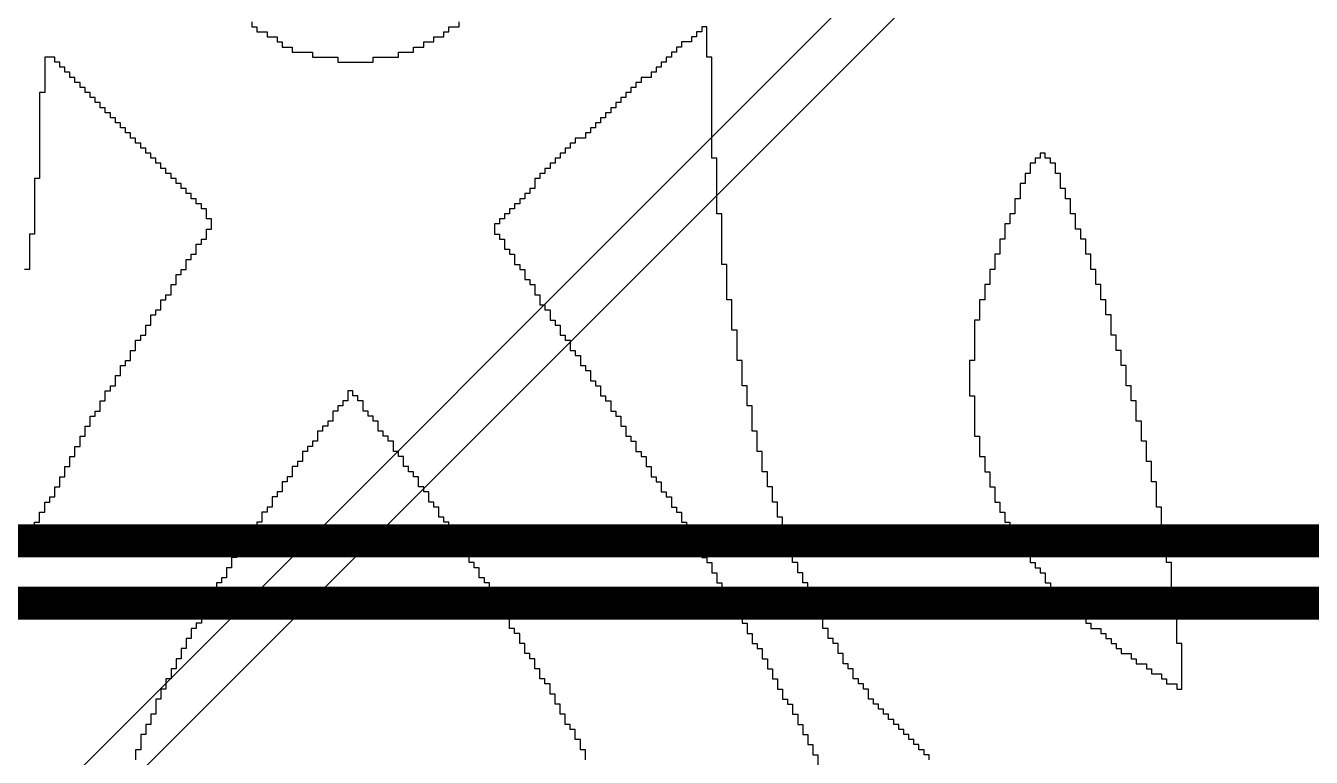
# Model space of a CAD drawing. Header units: inches. Extents: x 0 to 110, y 0 to 95.
# Drawn here: x 42.49 to 48.36, y 76.3 to 79.64 of the extents above; entities that cross this region are included whole.
import ezdxf

# ---------------------------------------------------------------- set-up
doc = ezdxf.new("R2010")
doc.units = ezdxf.units.IN
for name, color, linetype in [('Bottom Layer', 5, 'Continuous'), ('Int1', 16, 'Continuous'), ('Top Overlay', 2, 'Continuous')]:
    doc.layers.add(name, color=color, linetype=linetype)

msp = doc.modelspace()

# ---------------------------------------------------------------- linework, layer by layer
at = {"layer": 'Bottom Layer'}
for points in [[(24.6158, 77.2842, 0.15, 0.15, 0), (52.7158, 77.2842, 0.15, 0.15, 0)], [(24.4981, 77, 0.15, 0.15, 0), (52.5981, 77, 0.15, 0.15, 0)]]:
    msp.add_lwpolyline(points, format="xyseb", dxfattribs=at)
at = {"layer": 'Int1'}
for p, q in [((51.5, 85), (42.5, 76)), ((42.7039, 75.9155), (51.5845, 84.7961))]:
    msp.add_line(p, q, dxfattribs=at)
at = {"layer": 'Top Overlay'}
for p, q in [((43.5269, 79.6538), (43.5269, 79.6308)), ((43.5269, 79.6308), (43.55, 79.6308)), ((43.55, 79.6308), (43.55, 79.6077)), ((43.55, 79.6077), (43.5962, 79.6077)), ((43.5962, 79.6077), (43.5962, 79.5846)), ((44.4038, 79.5846), (44.4038, 79.6077)), ((44.4038, 79.6077), (44.4269, 79.6077)), ((44.4269, 79.6077), (44.4269, 79.6308)), ((44.4269, 79.6308), (44.4731, 79.6308)), ((44.4731, 79.6308), (44.4731, 79.6538)), ((45.5808, 79.6077), (45.5577, 79.6077)), ((45.5577, 79.6077), (45.5577, 79.5846)), ((45.6038, 79.6308), (45.5808, 79.6308)), ((45.5808, 79.6308), (45.5808, 79.6077)), ((45.6038, 79.4923), (45.6038, 79.6308)), ((43.5962, 79.5846), (43.6423, 79.5846)), ((43.6423, 79.5846), (43.6423, 79.5615)), ((43.6423, 79.5615), (43.6654, 79.5615)), ((43.6654, 79.5615), (43.6654, 79.5385)), ((44.3115, 79.5385), (44.3115, 79.5615)), ((44.3115, 79.5615), (44.3577, 79.5615)), ((44.3577, 79.5615), (44.3577, 79.5846)), ((44.3577, 79.5846), (44.4038, 79.5846)), ((45.5346, 79.5615), (45.4885, 79.5615)), ((45.4885, 79.5615), (45.4885, 79.5385)), ((45.5577, 79.5846), (45.5346, 79.5846)), ((45.5346, 79.5846), (45.5346, 79.5615)), ((42.6269, 79.4923), (42.5808, 79.4923)), ((42.5808, 79.4923), (42.5808, 79.3308)), ((42.6269, 79.4692), (42.6269, 79.4923)), ((43.6654, 79.5385), (43.7115, 79.5385)), ((43.7115, 79.5385), (43.7115, 79.5154)), ((43.7115, 79.5154), (43.8038, 79.5154)), ((43.8038, 79.5154), (43.8038, 79.4923)), ((43.8038, 79.4923), (43.9192, 79.4923)), ((43.9192, 79.4923), (43.9192, 79.4692)), ((44.0808, 79.4692), (44.0808, 79.4923)), ((44.0808, 79.4923), (44.1962, 79.4923)), ((44.1962, 79.4923), (44.1962, 79.5154)), ((44.1962, 79.5154), (44.2654, 79.5154)), ((44.2654, 79.5154), (44.2654, 79.5385)), ((44.2654, 79.5385), (44.3115, 79.5385)), ((45.4423, 79.4923), (45.4192, 79.4923)), ((45.4192, 79.4923), (45.4192, 79.4692)), ((45.4654, 79.5154), (45.4423, 79.5154)), ((45.4423, 79.5154), (45.4423, 79.4923)), ((45.4885, 79.5385), (45.4654, 79.5385)), ((45.4654, 79.5385), (45.4654, 79.5154)), ((45.6269, 79.4923), (45.6038, 79.4923)), ((45.6269, 79.0308), (45.6269, 79.4923)), ((42.65, 79.4692), (42.6269, 79.4692)), ((42.65, 79.4462), (42.65, 79.4692)), ((42.6731, 79.4462), (42.65, 79.4462)), ((42.6731, 79.4231), (42.6731, 79.4462)), ((43.9192, 79.4692), (44.0808, 79.4692)), ((45.3962, 79.4462), (45.3731, 79.4462)), ((45.3731, 79.4462), (45.3731, 79.4231)), ((45.4192, 79.4692), (45.3962, 79.4692)), ((45.3962, 79.4692), (45.3962, 79.4462)), ((42.6962, 79.4231), (42.6731, 79.4231)), ((42.6962, 79.4), (42.6962, 79.4231)), ((42.7192, 79.4), (42.6962, 79.4)), ((42.7192, 79.3769), (42.7192, 79.4)), ((42.7423, 79.3769), (42.7192, 79.3769)), ((42.7423, 79.3538), (42.7423, 79.3769)), ((45.3038, 79.3769), (45.2808, 79.3769)), ((45.2808, 79.3769), (45.2808, 79.3538)), ((45.35, 79.4), (45.3038, 79.4)), ((45.3038, 79.4), (45.3038, 79.3769)), ((45.3731, 79.4231), (45.35, 79.4231)), ((45.35, 79.4231), (45.35, 79.4)), ((42.5808, 79.3308), (42.5577, 79.3308)), ((42.5577, 79.3308), (42.5577, 78.9385)), ((42.7654, 79.3538), (42.7423, 79.3538)), ((42.7654, 79.3308), (42.7654, 79.3538)), ((42.7885, 79.3308), (42.7654, 79.3308)), ((42.7885, 79.3077), (42.7885, 79.3308)), ((42.8115, 79.3077), (42.7885, 79.3077)), ((42.8115, 79.2846), (42.8115, 79.3077)), ((45.2346, 79.3077), (45.2115, 79.3077)), ((45.2115, 79.3077), (45.2115, 79.2846)), ((45.2577, 79.3308), (45.2346, 79.3308)), ((45.2346, 79.3308), (45.2346, 79.3077)), ((45.2808, 79.3538), (45.2577, 79.3538)), ((45.2577, 79.3538), (45.2577, 79.3308)), ((42.8346, 79.2846), (42.8115, 79.2846)), ((42.8346, 79.2615), (42.8346, 79.2846)), ((42.8577, 79.2615), (42.8346, 79.2615)), ((42.8577, 79.2385), (42.8577, 79.2615)), ((45.1885, 79.2615), (45.1654, 79.2615)), ((45.1654, 79.2615), (45.1654, 79.2385)), ((45.2115, 79.2846), (45.1885, 79.2846)), ((45.1885, 79.2846), (45.1885, 79.2615)), ((42.8808, 79.2385), (42.8577, 79.2385)), ((42.8808, 79.2154), (42.8808, 79.2385)), ((42.9038, 79.2154), (42.8808, 79.2154)), ((42.9038, 79.1923), (42.9038, 79.2154)), ((42.9269, 79.1923), (42.9038, 79.1923)), ((42.9269, 79.1692), (42.9269, 79.1923)), ((45.1192, 79.1923), (45.0962, 79.1923)), ((45.0962, 79.1923), (45.0962, 79.1692)), ((45.1423, 79.2154), (45.1192, 79.2154)), ((45.1192, 79.2154), (45.1192, 79.1923)), ((45.1654, 79.2385), (45.1423, 79.2385)), ((45.1423, 79.2385), (45.1423, 79.2154)), ((42.95, 79.1692), (42.9269, 79.1692)), ((42.95, 79.1462), (42.95, 79.1692)), ((42.9731, 79.1462), (42.95, 79.1462)), ((42.9731, 79.1231), (42.9731, 79.1462)), ((45.0731, 79.1462), (45.05, 79.1462)), ((45.05, 79.1462), (45.05, 79.1231)), ((45.0962, 79.1692), (45.0731, 79.1692)), ((45.0731, 79.1692), (45.0731, 79.1462)), ((42.9962, 79.1231), (42.9731, 79.1231)), ((42.9962, 79.1), (42.9962, 79.1231)), ((43.0192, 79.1), (42.9962, 79.1)), ((43.0192, 79.0769), (43.0192, 79.1)), ((43.0423, 79.0769), (43.0192, 79.0769)), ((43.0423, 79.0538), (43.0423, 79.0769)), ((44.9808, 79.0769), (44.9577, 79.0769)), ((44.9577, 79.0769), (44.9577, 79.0538)), ((45.0038, 79.1), (44.9808, 79.1)), ((44.9808, 79.1), (44.9808, 79.0769)), ((45.05, 79.1231), (45.0038, 79.1231)), ((45.0038, 79.1231), (45.0038, 79.1)), ((43.0654, 79.0538), (43.0423, 79.0538)), ((43.0654, 79.0308), (43.0654, 79.0538)), ((43.0885, 79.0308), (43.0654, 79.0308)), ((43.0885, 79.0077), (43.0885, 79.0308)), ((44.9346, 79.0308), (44.9115, 79.0308)), ((44.9115, 79.0308), (44.9115, 79.0077)), ((44.9577, 79.0538), (44.9346, 79.0538)), ((44.9346, 79.0538), (44.9346, 79.0308)), ((45.65, 79.0308), (45.6269, 79.0308)), ((45.65, 78.7769), (45.65, 79.0308)), ((47.1269, 79.0308), (47.1038, 79.0308)), ((47.1038, 79.0308), (47.1038, 79.0077)), ((47.15, 79.0538), (47.1269, 79.0538)), ((47.1269, 79.0538), (47.1269, 79.0308)), ((47.15, 79.0308), (47.15, 79.0538)), ((47.1731, 79.0308), (47.15, 79.0308)), ((47.1731, 79.0077), (47.1731, 79.0308)), ((43.1115, 79.0077), (43.0885, 79.0077)), ((43.1115, 78.9846), (43.1115, 79.0077)), ((43.1346, 78.9846), (43.1115, 78.9846)), ((43.1346, 78.9615), (43.1346, 78.9846)), ((43.1577, 78.9615), (43.1346, 78.9615)), ((43.1577, 78.9385), (43.1577, 78.9615)), ((44.8654, 78.9615), (44.8423, 78.9615)), ((44.8423, 78.9615), (44.8423, 78.9385)), ((44.8885, 78.9846), (44.8654, 78.9846)), ((44.8654, 78.9846), (44.8654, 78.9615)), ((44.9115, 79.0077), (44.8885, 79.0077)), ((44.8885, 79.0077), (44.8885, 78.9846)), ((47.0808, 78.9615), (47.0577, 78.9615)), ((47.0577, 78.9615), (47.0577, 78.9154)), ((47.1038, 79.0077), (47.0808, 79.0077)), ((47.0808, 79.0077), (47.0808, 78.9615)), ((47.1962, 79.0077), (47.1731, 79.0077)), ((47.1962, 78.9615), (47.1962, 79.0077)), ((47.2192, 78.9615), (47.1962, 78.9615)), ((47.2192, 78.8923), (47.2192, 78.9615)), ((42.5577, 78.9385), (42.5346, 78.9385)), ((42.5346, 78.9385), (42.5346, 78.6846)), ((43.1808, 78.9385), (43.1577, 78.9385)), ((43.1808, 78.9154), (43.1808, 78.9385)), ((43.2038, 78.9154), (43.1808, 78.9154)), ((43.2038, 78.8923), (43.2038, 78.9154)), ((44.8423, 78.9385), (44.8192, 78.9385)), ((44.8192, 78.9385), (44.8192, 78.8923)), ((47.0577, 78.9154), (47.0346, 78.9154)), ((47.0346, 78.9154), (47.0346, 78.8462)), ((43.2269, 78.8923), (43.2038, 78.8923)), ((43.2269, 78.8692), (43.2269, 78.8923)), ((43.25, 78.8692), (43.2269, 78.8692)), ((43.25, 78.8462), (43.25, 78.8692)), ((43.2731, 78.8462), (43.25, 78.8462)), ((43.2731, 78.8231), (43.2731, 78.8462)), ((44.7731, 78.8462), (44.75, 78.8462)), ((44.75, 78.8462), (44.75, 78.8231)), ((44.7962, 78.8692), (44.7731, 78.8692)), ((44.7731, 78.8692), (44.7731, 78.8462)), ((44.8192, 78.8923), (44.7962, 78.8923)), ((44.7962, 78.8923), (44.7962, 78.8692)), ((47.0346, 78.8462), (47.0115, 78.8462)), ((47.0115, 78.8462), (47.0115, 78.7769)), ((47.2423, 78.8923), (47.2192, 78.8923)), ((47.2423, 78.8462), (47.2423, 78.8923)), ((47.2654, 78.8462), (47.2423, 78.8462)), ((47.2654, 78.7769), (47.2654, 78.8462)), ((43.2962, 78.8231), (43.2731, 78.8231)), ((43.2962, 78.8), (43.2962, 78.8231)), ((43.3192, 78.8), (43.2962, 78.8)), ((43.3192, 78.7538), (43.3192, 78.8)), ((44.7269, 78.8), (44.7038, 78.8)), ((44.7038, 78.8), (44.7038, 78.7769)), ((44.75, 78.8231), (44.7269, 78.8231)), ((44.7269, 78.8231), (44.7269, 78.8)), ((43.3423, 78.7538), (43.3192, 78.7538)), ((43.3423, 78.7077), (43.3423, 78.7538)), ((44.6577, 78.7308), (44.6346, 78.7308)), ((44.6346, 78.7308), (44.6346, 78.6846)), ((44.6808, 78.7538), (44.6577, 78.7538)), ((44.6577, 78.7538), (44.6577, 78.7308)), ((44.7038, 78.7769), (44.6808, 78.7769)), ((44.6808, 78.7769), (44.6808, 78.7538)), ((45.6731, 78.7769), (45.65, 78.7769)), ((45.6731, 78.5462), (45.6731, 78.7769)), ((46.9885, 78.7308), (46.9654, 78.7308)), ((46.9654, 78.7308), (46.9654, 78.6615)), ((47.0115, 78.7769), (46.9885, 78.7769)), ((46.9885, 78.7769), (46.9885, 78.7308)), ((47.2885, 78.7769), (47.2654, 78.7769)), ((47.2885, 78.7077), (47.2885, 78.7769)), ((42.5346, 78.6846), (42.5115, 78.6846)), ((42.5115, 78.6846), (42.5115, 78.5231)), ((43.2962, 78.6385), (43.2962, 78.6615)), ((43.2962, 78.6615), (43.3192, 78.6615)), ((43.3192, 78.6615), (43.3192, 78.7077)), ((43.3192, 78.7077), (43.3423, 78.7077)), ((44.6346, 78.6846), (44.6577, 78.6846)), ((44.6577, 78.6846), (44.6577, 78.6615)), ((44.6577, 78.6615), (44.6808, 78.6615)), ((44.6808, 78.6615), (44.6808, 78.6154)), ((46.9654, 78.6615), (46.9423, 78.6615)), ((46.9423, 78.6615), (46.9423, 78.5923)), ((47.3115, 78.7077), (47.2885, 78.7077)), ((47.3115, 78.6615), (47.3115, 78.7077)), ((47.3346, 78.6615), (47.3115, 78.6615)), ((47.3346, 78.5923), (47.3346, 78.6615)), ((43.2731, 78.5923), (43.2731, 78.6385)), ((43.2731, 78.6385), (43.2962, 78.6385)), ((44.6808, 78.6154), (44.7038, 78.6154)), ((44.7038, 78.6154), (44.7038, 78.5923)), ((43.2269, 78.5231), (43.2269, 78.5692)), ((43.2269, 78.5692), (43.25, 78.5692)), ((43.25, 78.5692), (43.25, 78.5923)), ((43.25, 78.5923), (43.2731, 78.5923)), ((44.7038, 78.5923), (44.7269, 78.5923)), ((44.7269, 78.5923), (44.7269, 78.5462)), ((44.7269, 78.5462), (44.75, 78.5462)), ((44.75, 78.5462), (44.75, 78.5231)), ((45.6962, 78.5462), (45.6731, 78.5462)), ((45.6962, 78.3846), (45.6962, 78.5462)), ((46.9423, 78.5923), (46.9192, 78.5923)), ((46.9192, 78.5923), (46.9192, 78.5231)), ((47.3577, 78.5923), (47.3346, 78.5923)), ((47.3577, 78.5231), (47.3577, 78.5923)), ((42.5115, 78.5231), (42.4885, 78.5231)), ((43.1808, 78.4538), (43.1808, 78.5)), ((43.1808, 78.5), (43.2038, 78.5)), ((43.2038, 78.5), (43.2038, 78.5231)), ((43.2038, 78.5231), (43.2269, 78.5231)), ((44.75, 78.5231), (44.7731, 78.5231)), ((44.7731, 78.5231), (44.7731, 78.4769)), ((46.9192, 78.5231), (46.8962, 78.5231)), ((46.8962, 78.5231), (46.8962, 78.4538)), ((47.3808, 78.5231), (47.3577, 78.5231)), ((47.3808, 78.4538), (47.3808, 78.5231)), ((43.1577, 78.4077), (43.1577, 78.4538)), ((43.1577, 78.4538), (43.1808, 78.4538)), ((44.7731, 78.4769), (44.7962, 78.4769)), ((44.7962, 78.4769), (44.7962, 78.4538)), ((44.7962, 78.4538), (44.8192, 78.4538)), ((44.8192, 78.4538), (44.8192, 78.4077)), ((46.8962, 78.4538), (46.8731, 78.4538)), ((46.8731, 78.4538), (46.8731, 78.3846)), ((47.4038, 78.4538), (47.3808, 78.4538)), ((47.4038, 78.3846), (47.4038, 78.4538)), ((43.1115, 78.3385), (43.1115, 78.3846)), ((43.1115, 78.3846), (43.1346, 78.3846)), ((43.1346, 78.3846), (43.1346, 78.4077)), ((43.1346, 78.4077), (43.1577, 78.4077)), ((44.8192, 78.4077), (44.8423, 78.4077)), ((44.8423, 78.4077), (44.8423, 78.3615)), ((45.7192, 78.3846), (45.6962, 78.3846)), ((45.7192, 78.2462), (45.7192, 78.3846)), ((46.8731, 78.3846), (46.85, 78.3846)), ((46.85, 78.3846), (46.85, 78.2923)), ((47.4269, 78.3846), (47.4038, 78.3846)), ((47.4269, 78.3154), (47.4269, 78.3846)), ((43.0654, 78.2692), (43.0654, 78.3154)), ((43.0654, 78.3154), (43.0885, 78.3154)), ((43.0885, 78.3154), (43.0885, 78.3385)), ((43.0885, 78.3385), (43.1115, 78.3385)), ((44.8423, 78.3615), (44.8654, 78.3615)), ((44.8654, 78.3615), (44.8654, 78.3385)), ((44.8654, 78.3385), (44.8885, 78.3385)), ((44.8885, 78.3385), (44.8885, 78.2923)), ((47.45, 78.3154), (47.4269, 78.3154)), ((47.45, 78.2231), (47.45, 78.3154)), ((43.0423, 78.2231), (43.0423, 78.2692)), ((43.0423, 78.2692), (43.0654, 78.2692)), ((44.8885, 78.2923), (44.9115, 78.2923)), ((44.9115, 78.2923), (44.9115, 78.2692)), ((44.9115, 78.2692), (44.9346, 78.2692)), ((44.9346, 78.2692), (44.9346, 78.2231)), ((46.85, 78.2923), (46.8269, 78.2923)), ((46.8269, 78.2923), (46.8269, 78.1077)), ((42.9962, 78.1538), (42.9962, 78.2)), ((42.9962, 78.2), (43.0192, 78.2)), ((43.0192, 78.2), (43.0192, 78.2231)), ((43.0192, 78.2231), (43.0423, 78.2231)), ((44.9346, 78.2231), (44.9577, 78.2231)), ((44.9577, 78.2231), (44.9577, 78.2)), ((44.9577, 78.2), (44.9808, 78.2)), ((44.9808, 78.2), (44.9808, 78.1538)), ((45.7423, 78.2462), (45.7192, 78.2462)), ((45.7423, 78.1077), (45.7423, 78.2462)), ((47.4731, 78.2231), (47.45, 78.2231)), ((47.4731, 78.1538), (47.4731, 78.2231)), ((42.9731, 78.1077), (42.9731, 78.1538)), ((42.9731, 78.1538), (42.9962, 78.1538)), ((44.9808, 78.1538), (45.0038, 78.1538)), ((45.0038, 78.1538), (45.0038, 78.1308)), ((47.4962, 78.1538), (47.4731, 78.1538)), ((47.4962, 78.0846), (47.4962, 78.1538)), ((42.9269, 78.0385), (42.9269, 78.0846)), ((42.9269, 78.0846), (42.95, 78.0846)), ((42.95, 78.0846), (42.95, 78.1077)), ((42.95, 78.1077), (42.9731, 78.1077)), ((45.0038, 78.1308), (45.0269, 78.1308)), ((45.0269, 78.1308), (45.0269, 78.0846)), ((45.0269, 78.0846), (45.05, 78.0846)), ((45.05, 78.0846), (45.05, 78.0615)), ((45.7654, 78.1077), (45.7423, 78.1077)), ((45.7654, 77.9923), (45.7654, 78.1077)), ((46.8269, 78.1077), (46.8038, 78.1077)), ((46.8038, 78.1077), (46.8038, 77.9462)), ((47.5192, 78.0846), (47.4962, 78.0846)), ((47.5192, 77.9923), (47.5192, 78.0846)), ((42.9038, 77.9923), (42.9038, 78.0385)), ((42.9038, 78.0385), (42.9269, 78.0385)), ((45.05, 78.0615), (45.0731, 78.0615)), ((45.0731, 78.0615), (45.0731, 78.0154)), ((45.0731, 78.0154), (45.0962, 78.0154)), ((45.0962, 78.0154), (45.0962, 77.9923)), ((42.8577, 77.9231), (42.8577, 77.9692)), ((42.8577, 77.9692), (42.8808, 77.9692)), ((42.8808, 77.9692), (42.8808, 77.9923)), ((42.8808, 77.9923), (42.9038, 77.9923)), ((43.9885, 77.9692), (43.9654, 77.9692)), ((43.9654, 77.9692), (43.9654, 77.9231)), ((43.9885, 77.9462), (43.9885, 77.9692)), ((45.0962, 77.9923), (45.1192, 77.9923)), ((45.1192, 77.9923), (45.1192, 77.9462)), ((45.7885, 77.9923), (45.7654, 77.9923)), ((45.7885, 77.9), (45.7885, 77.9923)), ((47.5423, 77.9923), (47.5192, 77.9923)), ((47.5423, 77.9231), (47.5423, 77.9923)), ((42.8346, 77.8769), (42.8346, 77.9231)), ((42.8346, 77.9231), (42.8577, 77.9231)), ((43.9423, 77.9), (43.9192, 77.9)), ((43.9192, 77.9), (43.9192, 77.8769)), ((43.9654, 77.9231), (43.9423, 77.9231)), ((43.9423, 77.9231), (43.9423, 77.9)), ((44.0115, 77.9462), (43.9885, 77.9462)), ((44.0115, 77.9231), (44.0115, 77.9462)), ((44.0346, 77.9231), (44.0115, 77.9231)), ((44.0346, 77.8769), (44.0346, 77.9231)), ((45.1192, 77.9462), (45.1423, 77.9462)), ((45.1423, 77.9462), (45.1423, 77.9231)), ((45.1423, 77.9231), (45.1654, 77.9231)), ((45.1654, 77.9231), (45.1654, 77.8769)), ((45.8115, 77.9), (45.7885, 77.9)), ((45.8115, 77.7846), (45.8115, 77.9)), ((46.8038, 77.9462), (46.8269, 77.9462)), ((46.8269, 77.9462), (46.8269, 77.7615)), ((47.5654, 77.9231), (47.5423, 77.9231)), ((47.5654, 77.8308), (47.5654, 77.9231)), ((42.7885, 77.8077), (42.7885, 77.8538)), ((42.7885, 77.8538), (42.8115, 77.8538)), ((42.8115, 77.8538), (42.8115, 77.8769)), ((42.8115, 77.8769), (42.8346, 77.8769)), ((43.9192, 77.8769), (43.8962, 77.8769)), ((43.8962, 77.8769), (43.8962, 77.8308)), ((44.0577, 77.8769), (44.0346, 77.8769)), ((44.0577, 77.8538), (44.0577, 77.8769)), ((44.0808, 77.8538), (44.0577, 77.8538)), ((44.0808, 77.8308), (44.0808, 77.8538)), ((45.1654, 77.8769), (45.1885, 77.8769)), ((45.1885, 77.8769), (45.1885, 77.8538)), ((45.1885, 77.8538), (45.2115, 77.8538)), ((45.2115, 77.8538), (45.2115, 77.8077)), ((42.7654, 77.7615), (42.7654, 77.8077)), ((42.7654, 77.8077), (42.7885, 77.8077)), ((43.85, 77.7846), (43.8269, 77.7846)), ((43.8269, 77.7846), (43.8269, 77.7385)), ((43.8731, 77.8077), (43.85, 77.8077)), ((43.85, 77.8077), (43.85, 77.7846)), ((43.8962, 77.8308), (43.8731, 77.8308)), ((43.8731, 77.8308), (43.8731, 77.8077)), ((44.1038, 77.8308), (44.0808, 77.8308)), ((44.1038, 77.7846), (44.1038, 77.8308)), ((44.1269, 77.7846), (44.1038, 77.7846)), ((44.1269, 77.7615), (44.1269, 77.7846)), ((45.2115, 77.8077), (45.2346, 77.8077)), ((45.2346, 77.8077), (45.2346, 77.7615)), ((45.8346, 77.7846), (45.8115, 77.7846)), ((45.8346, 77.6923), (45.8346, 77.7846)), ((47.5885, 77.8308), (47.5654, 77.8308)), ((47.5885, 77.7385), (47.5885, 77.8308)), ((42.7423, 77.7154), (42.7423, 77.7615)), ((42.7423, 77.7615), (42.7654, 77.7615)), ((43.8269, 77.7385), (43.8038, 77.7385)), ((43.8038, 77.7385), (43.8038, 77.7154)), ((44.15, 77.7615), (44.1269, 77.7615)), ((44.15, 77.7385), (44.15, 77.7615)), ((44.1731, 77.7385), (44.15, 77.7385)), ((44.1731, 77.6923), (44.1731, 77.7385)), ((45.2346, 77.7615), (45.2577, 77.7615)), ((45.2577, 77.7615), (45.2577, 77.7385)), ((45.2577, 77.7385), (45.2808, 77.7385)), ((45.2808, 77.7385), (45.2808, 77.6923)), ((46.8269, 77.7615), (46.85, 77.7615)), ((46.85, 77.7615), (46.85, 77.6692)), ((47.6115, 77.7385), (47.5885, 77.7385)), ((47.6115, 77.6462), (47.6115, 77.7385)), ((42.6962, 77.6231), (42.6962, 77.6692)), ((42.6962, 77.6692), (42.7192, 77.6692)), ((42.7192, 77.6692), (42.7192, 77.7154)), ((42.7192, 77.7154), (42.7423, 77.7154)), ((43.7808, 77.6923), (43.7577, 77.6923)), ((43.7577, 77.6923), (43.7577, 77.6462)), ((43.8038, 77.7154), (43.7808, 77.7154)), ((43.7808, 77.7154), (43.7808, 77.6923)), ((44.1962, 77.6923), (44.1731, 77.6923)), ((44.1962, 77.6692), (44.1962, 77.6923)), ((44.2192, 77.6692), (44.1962, 77.6692)), ((44.2192, 77.6231), (44.2192, 77.6692)), ((45.2808, 77.6923), (45.3038, 77.6923)), ((45.3038, 77.6923), (45.3038, 77.6692)), ((45.3038, 77.6692), (45.3269, 77.6692)), ((45.3269, 77.6692), (45.3269, 77.6231)), ((45.8577, 77.6923), (45.8346, 77.6923)), ((45.8577, 77.6), (45.8577, 77.6923)), ((46.85, 77.6692), (46.8731, 77.6692)), ((46.8731, 77.6692), (46.8731, 77.6)), ((42.6731, 77.5769), (42.6731, 77.6231)), ((42.6731, 77.6231), (42.6962, 77.6231)), ((43.7346, 77.6231), (43.7115, 77.6231)), ((43.7115, 77.6231), (43.7115, 77.5769)), ((43.7577, 77.6462), (43.7346, 77.6462)), ((43.7346, 77.6462), (43.7346, 77.6231)), ((44.2423, 77.6231), (44.2192, 77.6231)), ((44.2423, 77.6), (44.2423, 77.6231)), ((45.3269, 77.6231), (45.35, 77.6231)), ((45.35, 77.6231), (45.35, 77.5769)), ((47.6346, 77.6462), (47.6115, 77.6462)), ((47.6346, 77.5538), (47.6346, 77.6462)), ((42.65, 77.5308), (42.65, 77.5769)), ((42.65, 77.5769), (42.6731, 77.5769)), ((43.6885, 77.5538), (43.6654, 77.5538)), ((43.6654, 77.5538), (43.6654, 77.5077)), ((43.7115, 77.5769), (43.6885, 77.5769)), ((43.6885, 77.5769), (43.6885, 77.5538)), ((44.2654, 77.6), (44.2423, 77.6)), ((44.2654, 77.5769), (44.2654, 77.6)), ((44.2885, 77.5769), (44.2654, 77.5769)), ((44.2885, 77.5308), (44.2885, 77.5769)), ((45.35, 77.5769), (45.3731, 77.5769)), ((45.3731, 77.5769), (45.3731, 77.5538)), ((45.3731, 77.5538), (45.3962, 77.5538)), ((45.3962, 77.5538), (45.3962, 77.5077)), ((45.8808, 77.6), (45.8577, 77.6)), ((45.8808, 77.5308), (45.8808, 77.6)), ((46.8731, 77.6), (46.8962, 77.6)), ((46.8962, 77.6), (46.8962, 77.5308)), ((47.6577, 77.5538), (47.6346, 77.5538)), ((47.6577, 77.4385), (47.6577, 77.5538)), ((42.6269, 77.4846), (42.6269, 77.5308)), ((42.6269, 77.5308), (42.65, 77.5308)), ((43.6654, 77.5077), (43.6423, 77.5077)), ((43.6423, 77.5077), (43.6423, 77.4846)), ((44.3115, 77.5308), (44.2885, 77.5308)), ((44.3115, 77.5077), (44.3115, 77.5308)), ((44.3346, 77.5077), (44.3115, 77.5077)), ((44.3346, 77.4615), (44.3346, 77.5077)), ((45.3962, 77.5077), (45.4192, 77.5077)), ((45.4192, 77.5077), (45.4192, 77.4846)), ((45.9038, 77.5308), (45.8808, 77.5308)), ((45.9038, 77.4615), (45.9038, 77.5308)), ((46.8962, 77.5308), (46.9192, 77.5308)), ((46.9192, 77.5308), (46.9192, 77.4615)), ((42.5808, 77.4154), (42.5808, 77.4615)), ((42.5808, 77.4615), (42.6038, 77.4615)), ((42.6038, 77.4615), (42.6038, 77.4846)), ((42.6038, 77.4846), (42.6269, 77.4846)), ((43.6192, 77.4385), (43.5962, 77.4385)), ((43.5962, 77.4385), (43.5962, 77.4154)), ((43.6423, 77.4846), (43.6192, 77.4846)), ((43.6192, 77.4846), (43.6192, 77.4385)), ((44.3577, 77.4615), (44.3346, 77.4615)), ((44.3577, 77.4385), (44.3577, 77.4615)), ((44.3808, 77.4385), (44.3577, 77.4385)), ((44.3808, 77.3923), (44.3808, 77.4385)), ((45.4192, 77.4846), (45.4423, 77.4846)), ((45.4423, 77.4846), (45.4423, 77.4385)), ((45.4423, 77.4385), (45.4654, 77.4385)), ((45.4654, 77.4385), (45.4654, 77.4154)), ((45.9269, 77.4615), (45.9038, 77.4615)), ((45.9269, 77.3923), (45.9269, 77.4615)), ((46.9192, 77.4615), (46.9423, 77.4615)), ((46.9423, 77.4615), (46.9423, 77.4154)), ((47.6808, 77.4385), (47.6577, 77.4385)), ((47.6808, 77.3231), (47.6808, 77.4385)), ((42.5577, 77.3692), (42.5577, 77.4154)), ((42.5577, 77.4154), (42.5808, 77.4154)), ((43.5962, 77.4154), (43.5731, 77.4154)), ((43.5731, 77.4154), (43.5731, 77.3692)), ((44.4038, 77.3923), (44.3808, 77.3923)), ((44.4038, 77.3692), (44.4038, 77.3923)), ((45.4654, 77.4154), (45.4885, 77.4154)), ((45.4885, 77.4154), (45.4885, 77.3692)), ((45.95, 77.3923), (45.9269, 77.3923)), ((45.95, 77.3), (45.95, 77.3923)), ((46.9423, 77.4154), (46.9654, 77.4154)), ((46.9654, 77.4154), (46.9654, 77.3692)), ((42.5115, 77.2769), (42.5115, 77.3231)), ((42.5115, 77.3231), (42.5346, 77.3231)), ((42.5346, 77.3231), (42.5346, 77.3692)), ((42.5346, 77.3692), (42.5577, 77.3692)), ((43.55, 77.3462), (43.5269, 77.3462)), ((43.5269, 77.3462), (43.5269, 77.3)), ((43.5731, 77.3692), (43.55, 77.3692)), ((43.55, 77.3692), (43.55, 77.3462)), ((44.4269, 77.3692), (44.4038, 77.3692)), ((44.4269, 77.3231), (44.4269, 77.3692)), ((44.45, 77.3231), (44.4269, 77.3231)), ((44.45, 77.3), (44.45, 77.3231)), ((45.4885, 77.3692), (45.5115, 77.3692)), ((45.5115, 77.3692), (45.5115, 77.3231)), ((45.5115, 77.3231), (45.5346, 77.3231)), ((45.5346, 77.3231), (45.5346, 77.3)), ((46.9654, 77.3692), (46.9885, 77.3692)), ((46.9885, 77.3692), (46.9885, 77.3462)), ((46.9885, 77.3462), (47.0115, 77.3462)), ((47.0115, 77.3462), (47.0115, 77.3)), ((47.7038, 77.3231), (47.6808, 77.3231)), ((47.7038, 77.1846), (47.7038, 77.3231)), ((42.4885, 77.2769), (42.5115, 77.2769)), ((43.5038, 77.2769), (43.4808, 77.2769)), ((43.4808, 77.2769), (43.4808, 77.2308)), ((43.5269, 77.3), (43.5038, 77.3)), ((43.5038, 77.3), (43.5038, 77.2769)), ((44.4731, 77.3), (44.45, 77.3)), ((44.4731, 77.2538), (44.4731, 77.3)), ((44.4962, 77.2538), (44.4731, 77.2538)), ((44.4962, 77.2308), (44.4962, 77.2538)), ((45.5346, 77.3), (45.5577, 77.3)), ((45.5577, 77.3), (45.5577, 77.2538)), ((45.5577, 77.2538), (45.5808, 77.2538)), ((45.5808, 77.2538), (45.5808, 77.2077)), ((45.9731, 77.3), (45.95, 77.3)), ((45.9731, 77.2538), (45.9731, 77.3)), ((45.9962, 77.2538), (45.9731, 77.2538)), ((45.9962, 77.1846), (45.9962, 77.2538)), ((47.0115, 77.3), (47.0346, 77.3)), ((47.0346, 77.3), (47.0346, 77.2538)), ((47.0346, 77.2538), (47.0577, 77.2538)), ((47.0577, 77.2538), (47.0577, 77.2308)), ((43.4577, 77.2077), (43.4346, 77.2077)), ((43.4346, 77.2077), (43.4346, 77.1615)), ((43.4808, 77.2308), (43.4577, 77.2308)), ((43.4577, 77.2308), (43.4577, 77.2077)), ((44.5192, 77.2308), (44.4962, 77.2308)), ((44.5192, 77.1846), (44.5192, 77.2308)), ((45.5808, 77.2077), (45.6038, 77.2077)), ((45.6038, 77.2077), (45.6038, 77.1846)), ((47.0577, 77.2308), (47.0808, 77.2308)), ((47.0808, 77.2308), (47.0808, 77.1846)), ((43.4346, 77.1615), (43.4115, 77.1615)), ((43.4115, 77.1615), (43.4115, 77.1154)), ((44.5423, 77.1846), (44.5192, 77.1846)), ((44.5423, 77.1615), (44.5423, 77.1846)), ((44.5654, 77.1615), (44.5423, 77.1615)), ((44.5654, 77.1154), (44.5654, 77.1615)), ((45.6038, 77.1846), (45.6269, 77.1846)), ((45.6269, 77.1846), (45.6269, 77.1385)), ((45.6269, 77.1385), (45.65, 77.1385)), ((45.65, 77.1385), (45.65, 77.0923)), ((46.0192, 77.1846), (45.9962, 77.1846)), ((46.0192, 77.1385), (46.0192, 77.1846)), ((46.0423, 77.1385), (46.0192, 77.1385)), ((46.0423, 77.0923), (46.0423, 77.1385)), ((47.0808, 77.1846), (47.1038, 77.1846)), ((47.1038, 77.1846), (47.1038, 77.1615)), ((47.1038, 77.1615), (47.1269, 77.1615)), ((47.1269, 77.1615), (47.1269, 77.1385)), ((47.1269, 77.1385), (47.15, 77.1385)), ((47.15, 77.1385), (47.15, 77.0923)), ((47.7269, 77.1846), (47.7038, 77.1846)), ((47.7269, 77.0231), (47.7269, 77.1846)), ((43.3885, 77.0923), (43.3654, 77.0923)), ((43.3654, 77.0923), (43.3654, 77.0462)), ((43.4115, 77.1154), (43.3885, 77.1154)), ((43.3885, 77.1154), (43.3885, 77.0923)), ((44.5885, 77.1154), (44.5654, 77.1154)), ((44.5885, 77.0923), (44.5885, 77.1154)), ((44.6115, 77.0923), (44.5885, 77.0923)), ((44.6115, 77.0462), (44.6115, 77.0923)), ((45.65, 77.0923), (45.6731, 77.0923)), ((45.6731, 77.0923), (45.6731, 77.0462)), ((46.0654, 77.0923), (46.0423, 77.0923)), ((46.0654, 77.0231), (46.0654, 77.0923)), ((47.15, 77.0923), (47.1731, 77.0923)), ((47.1731, 77.0923), (47.1731, 77.0692)), ((43.3654, 77.0462), (43.3423, 77.0462)), ((43.3423, 77.0462), (43.3423, 77)), ((44.6346, 77.0462), (44.6115, 77.0462)), ((44.6346, 77), (44.6346, 77.0462)), ((45.6731, 77.0462), (45.6962, 77.0462)), ((45.6962, 77.0462), (45.6962, 77.0231)), ((45.6962, 77.0231), (45.7192, 77.0231)), ((45.7192, 77.0231), (45.7192, 76.9769)), ((46.0885, 77.0231), (46.0654, 77.0231)), ((46.0885, 76.9769), (46.0885, 77.0231)), ((47.1731, 77.0692), (47.1962, 77.0692)), ((47.1962, 77.0692), (47.1962, 77.0462)), ((47.1962, 77.0462), (47.2192, 77.0462)), ((47.2192, 77.0462), (47.2192, 77.0231)), ((47.2192, 77.0231), (47.2423, 77.0231)), ((47.2423, 77.0231), (47.2423, 77)), ((47.75, 77.0231), (47.7269, 77.0231)), ((47.75, 76.8154), (47.75, 77.0231)), ((43.3423, 77), (43.3192, 77)), ((43.3192, 77), (43.3192, 76.9538)), ((44.6577, 77), (44.6346, 77)), ((44.6577, 76.9769), (44.6577, 77)), ((44.6808, 76.9769), (44.6577, 76.9769)), ((44.6808, 76.9308), (44.6808, 76.9769)), ((45.7192, 76.9769), (45.7423, 76.9769)), ((45.7423, 76.9769), (45.7423, 76.9308)), ((46.1115, 76.9769), (46.0885, 76.9769)), ((46.1115, 76.9308), (46.1115, 76.9769)), ((47.2423, 77), (47.2654, 77)), ((47.2654, 77), (47.2654, 76.9769)), ((47.2654, 76.9769), (47.2885, 76.9769)), ((47.2885, 76.9769), (47.2885, 76.9538)), ((43.2962, 76.9077), (43.2731, 76.9077)), ((43.2731, 76.9077), (43.2731, 76.8846)), ((43.3192, 76.9538), (43.2962, 76.9538)), ((43.2962, 76.9538), (43.2962, 76.9077)), ((44.7038, 76.9308), (44.6808, 76.9308)), ((44.7038, 76.8846), (44.7038, 76.9308)), ((45.7423, 76.9308), (45.7654, 76.9308)), ((45.7654, 76.9308), (45.7654, 76.9077)), ((45.7654, 76.9077), (45.7885, 76.9077)), ((45.7885, 76.9077), (45.7885, 76.8615)), ((46.1346, 76.9308), (46.1115, 76.9308)), ((46.1346, 76.8846), (46.1346, 76.9308)), ((47.2885, 76.9538), (47.3115, 76.9538)), ((47.3115, 76.9538), (47.3115, 76.9308)), ((47.3115, 76.9308), (47.3346, 76.9308)), ((47.3346, 76.9308), (47.3346, 76.9077)), ((47.3346, 76.9077), (47.3577, 76.9077)), ((47.3577, 76.9077), (47.3577, 76.8846)), ((43.2731, 76.8846), (43.25, 76.8846)), ((43.25, 76.8846), (43.25, 76.8385)), ((44.7269, 76.8846), (44.7038, 76.8846)), ((44.7269, 76.8615), (44.7269, 76.8846)), ((44.75, 76.8615), (44.7269, 76.8615)), ((44.75, 76.8154), (44.75, 76.8615)), ((45.7885, 76.8615), (45.8115, 76.8615)), ((45.8115, 76.8615), (45.8115, 76.8154)), ((46.1577, 76.8846), (46.1346, 76.8846)), ((46.1577, 76.8385), (46.1577, 76.8846)), ((47.3577, 76.8846), (47.4038, 76.8846)), ((47.4038, 76.8846), (47.4038, 76.8615)), ((47.4038, 76.8615), (47.4269, 76.8615)), ((47.4269, 76.8615), (47.4269, 76.8385)), ((43.2269, 76.7923), (43.2038, 76.7923)), ((43.2038, 76.7923), (43.2038, 76.7462)), ((43.25, 76.8385), (43.2269, 76.8385)), ((43.2269, 76.8385), (43.2269, 76.7923)), ((44.7731, 76.8154), (44.75, 76.8154)), ((44.7731, 76.7692), (44.7731, 76.8154)), ((45.8115, 76.8154), (45.8346, 76.8154)), ((45.8346, 76.8154), (45.8346, 76.7923)), ((45.8346, 76.7923), (45.8577, 76.7923)), ((45.8577, 76.7923), (45.8577, 76.7462)), ((46.1808, 76.8385), (46.1577, 76.8385)), ((46.1808, 76.8154), (46.1808, 76.8385)), ((46.2038, 76.8154), (46.1808, 76.8154)), ((46.2038, 76.7692), (46.2038, 76.8154)), ((47.4269, 76.8385), (47.45, 76.8385)), ((47.45, 76.8385), (47.45, 76.8154)), ((47.45, 76.8154), (47.4731, 76.8154)), ((47.4731, 76.8154), (47.4731, 76.7923)), ((47.4731, 76.7923), (47.4962, 76.7923)), ((47.4962, 76.7923), (47.4962, 76.7692)), ((47.7731, 76.8154), (47.75, 76.8154)), ((47.7731, 76.6077), (47.7731, 76.8154)), ((43.2038, 76.7462), (43.1808, 76.7462)), ((43.1808, 76.7462), (43.1808, 76.7)), ((44.7962, 76.7692), (44.7731, 76.7692)), ((44.7962, 76.7462), (44.7962, 76.7692)), ((44.8192, 76.7462), (44.7962, 76.7462)), ((44.8192, 76.7), (44.8192, 76.7462)), ((45.8577, 76.7462), (45.8808, 76.7462)), ((45.8808, 76.7462), (45.8808, 76.7)), ((46.2269, 76.7692), (46.2038, 76.7692)), ((46.2269, 76.7231), (46.2269, 76.7692)), ((47.4962, 76.7692), (47.5423, 76.7692)), ((47.5423, 76.7692), (47.5423, 76.7462)), ((47.5423, 76.7462), (47.5654, 76.7462)), ((47.5654, 76.7462), (47.5654, 76.7231)), ((43.1808, 76.7), (43.1577, 76.7)), ((43.1577, 76.7), (43.1577, 76.6538)), ((44.8423, 76.7), (44.8192, 76.7)), ((44.8423, 76.6538), (44.8423, 76.7)), ((45.8808, 76.7), (45.9038, 76.7)), ((45.9038, 76.7), (45.9038, 76.6538)), ((46.25, 76.7231), (46.2269, 76.7231)), ((46.25, 76.7), (46.25, 76.7231)), ((46.2731, 76.7), (46.25, 76.7)), ((46.2731, 76.6538), (46.2731, 76.7)), ((47.5654, 76.7231), (47.6115, 76.7231)), ((47.6115, 76.7231), (47.6115, 76.7)), ((47.6115, 76.7), (47.6346, 76.7)), ((47.6346, 76.7), (47.6346, 76.6769)), ((47.6346, 76.6769), (47.6808, 76.6769)), ((47.6808, 76.6769), (47.6808, 76.6538)), ((43.1346, 76.6077), (43.1115, 76.6077)), ((43.1115, 76.6077), (43.1115, 76.5615)), ((43.1577, 76.6538), (43.1346, 76.6538)), ((43.1346, 76.6538), (43.1346, 76.6077)), ((44.8654, 76.6538), (44.8423, 76.6538)), ((44.8654, 76.6308), (44.8654, 76.6538)), ((44.8885, 76.6308), (44.8654, 76.6308)), ((44.8885, 76.5846), (44.8885, 76.6308)), ((45.9038, 76.6538), (45.9269, 76.6538)), ((45.9269, 76.6538), (45.9269, 76.6077)), ((45.9269, 76.6077), (45.95, 76.6077)), ((45.95, 76.6077), (45.95, 76.5615)), ((46.2962, 76.6538), (46.2731, 76.6538)), ((46.2962, 76.6308), (46.2962, 76.6538)), ((46.3192, 76.6308), (46.2962, 76.6308)), ((46.3192, 76.6077), (46.3192, 76.6308)), ((46.3423, 76.6077), (46.3192, 76.6077)), ((46.3423, 76.5615), (46.3423, 76.6077)), ((47.6808, 76.6538), (47.7038, 76.6538)), ((47.7038, 76.6538), (47.7038, 76.6308)), ((47.7038, 76.6308), (47.75, 76.6308)), ((47.75, 76.6308), (47.75, 76.6077)), ((47.75, 76.6077), (47.7731, 76.6077)), ((43.1115, 76.5615), (43.0885, 76.5615)), ((43.0885, 76.5615), (43.0885, 76.4923)), ((44.9115, 76.5846), (44.8885, 76.5846)), ((44.9115, 76.5385), (44.9115, 76.5846)), ((45.95, 76.5615), (45.9731, 76.5615)), ((45.9731, 76.5615), (45.9731, 76.5385)), ((46.3654, 76.5615), (46.3423, 76.5615)), ((46.3654, 76.5385), (46.3654, 76.5615)), ((43.0885, 76.4923), (43.0654, 76.4923)), ((43.0654, 76.4923), (43.0654, 76.4462)), ((44.9346, 76.5385), (44.9115, 76.5385)), ((44.9346, 76.4923), (44.9346, 76.5385)), ((44.9577, 76.4923), (44.9346, 76.4923)), ((44.9577, 76.4462), (44.9577, 76.4923)), ((45.9731, 76.5385), (45.9962, 76.5385)), ((45.9962, 76.5385), (45.9962, 76.4923)), ((45.9962, 76.4923), (46.0192, 76.4923)), ((46.0192, 76.4923), (46.0192, 76.4462)), ((46.3885, 76.5385), (46.3654, 76.5385)), ((46.3885, 76.5154), (46.3885, 76.5385)), ((46.4115, 76.5154), (46.3885, 76.5154)), ((46.4115, 76.4923), (46.4115, 76.5154)), ((46.4346, 76.4923), (46.4115, 76.4923)), ((46.4346, 76.4692), (46.4346, 76.4923)), ((43.0654, 76.4462), (43.0423, 76.4462)), ((43.0423, 76.4462), (43.0423, 76.4)), ((44.9808, 76.4462), (44.9577, 76.4462)), ((44.9808, 76.4231), (44.9808, 76.4462)), ((46.0192, 76.4462), (46.0423, 76.4462)), ((46.0423, 76.4462), (46.0423, 76.4)), ((46.4577, 76.4692), (46.4346, 76.4692)), ((46.4577, 76.4462), (46.4577, 76.4692)), ((46.4808, 76.4462), (46.4577, 76.4462)), ((46.4808, 76.4231), (46.4808, 76.4462)), ((43.0423, 76.4), (43.0192, 76.4)), ((43.0192, 76.4), (43.0192, 76.3308)), ((45.0038, 76.4231), (44.9808, 76.4231)), ((45.0038, 76.3769), (45.0038, 76.4231)), ((45.0269, 76.3769), (45.0038, 76.3769)), ((45.0269, 76.3308), (45.0269, 76.3769)), ((46.0423, 76.4), (46.0654, 76.4)), ((46.0654, 76.4), (46.0654, 76.3538)), ((46.5038, 76.4231), (46.4808, 76.4231)), ((46.5038, 76.4), (46.5038, 76.4231)), ((46.5269, 76.4), (46.5038, 76.4)), ((46.5269, 76.3769), (46.5269, 76.4)), ((46.55, 76.3769), (46.5269, 76.3769)), ((46.55, 76.3538), (46.55, 76.3769)), ((43.0192, 76.3308), (42.9962, 76.3308)), ((42.9962, 76.3308), (42.9962, 76.2846)), ((45.05, 76.3308), (45.0269, 76.3308)), ((45.05, 76.2846), (45.05, 76.3308)), ((46.0654, 76.3538), (46.0885, 76.3538)), ((46.0885, 76.3538), (46.0885, 76.3077)), ((46.5731, 76.3538), (46.55, 76.3538)), ((46.5731, 76.3308), (46.5731, 76.3538)), ((46.5962, 76.3308), (46.5731, 76.3308)), ((46.5962, 76.3077), (46.5962, 76.3308)), ((46.0885, 76.3077), (46.1115, 76.3077)), ((46.1115, 76.3077), (46.1115, 76.2615)), ((46.6192, 76.3077), (46.5962, 76.3077)), ((46.6192, 76.2846), (46.6192, 76.3077))]:
    msp.add_line(p, q, dxfattribs=at)

doc.saveas('drawing.dxf')
